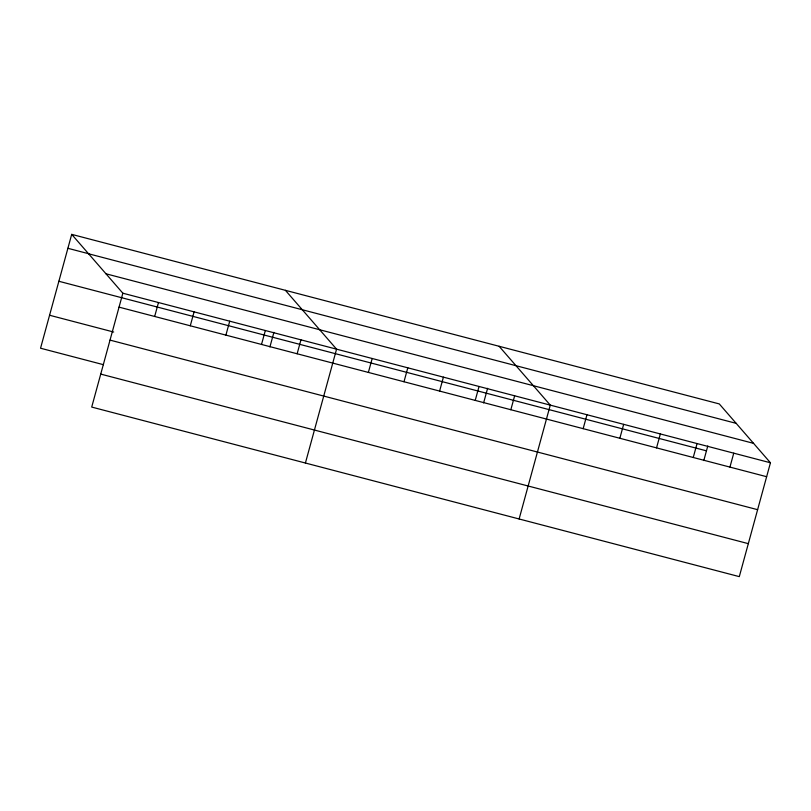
<?xml version="1.0" encoding="UTF-8"?>
<svg xmlns="http://www.w3.org/2000/svg" width="811" height="811" viewBox="0 0 811 811"><rect width="100%" height="100%" fill="white"/><g stroke="black" fill="none" stroke-linecap="round" stroke-linejoin="round"><path stroke-width="1.22" d="M71.703 234.369L122.856 293.207L91.714 407.071L739.297 576.631L770.45 462.777L719.286 403.929L71.703 234.369L40.55 348.223L103.473 364.697M154.668 316.462L158.48 302.533M190.281 325.789L194.093 311.86M225.904 335.115L229.716 321.186M261.517 344.442L265.329 330.513M269.911 346.936L273.905 332.348M297.14 353.768L300.952 339.839M305.412 463.03L336.565 349.166L285.401 290.318M368.376 372.421L372.178 358.492M403.99 381.748L407.801 367.819M439.603 391.074L443.414 377.145M475.226 400.401L479.037 386.472M483.62 402.895L487.614 388.297M510.839 409.727L514.65 395.798M519.121 518.979L550.274 405.125L499.11 346.277M583.16 428.664L586.961 414.735M619.847 438.275L623.659 424.346M656.545 447.875L660.357 433.946M693.243 457.485L697.054 443.556M703.796 460.547L707.79 445.949M729.941 467.095L733.752 453.167M67.891 248.298L89.261 253.894M88.581 253.782L736.175 423.352M105.977 273.794L753.571 443.353M122.856 293.207L770.45 462.777M58.868 281.275L706.452 450.835M119.045 307.136L766.638 476.706M49.572 315.246L113.682 332.034M110.032 340.113L757.616 509.683M100.736 374.094L748.32 543.654"/></g></svg>
